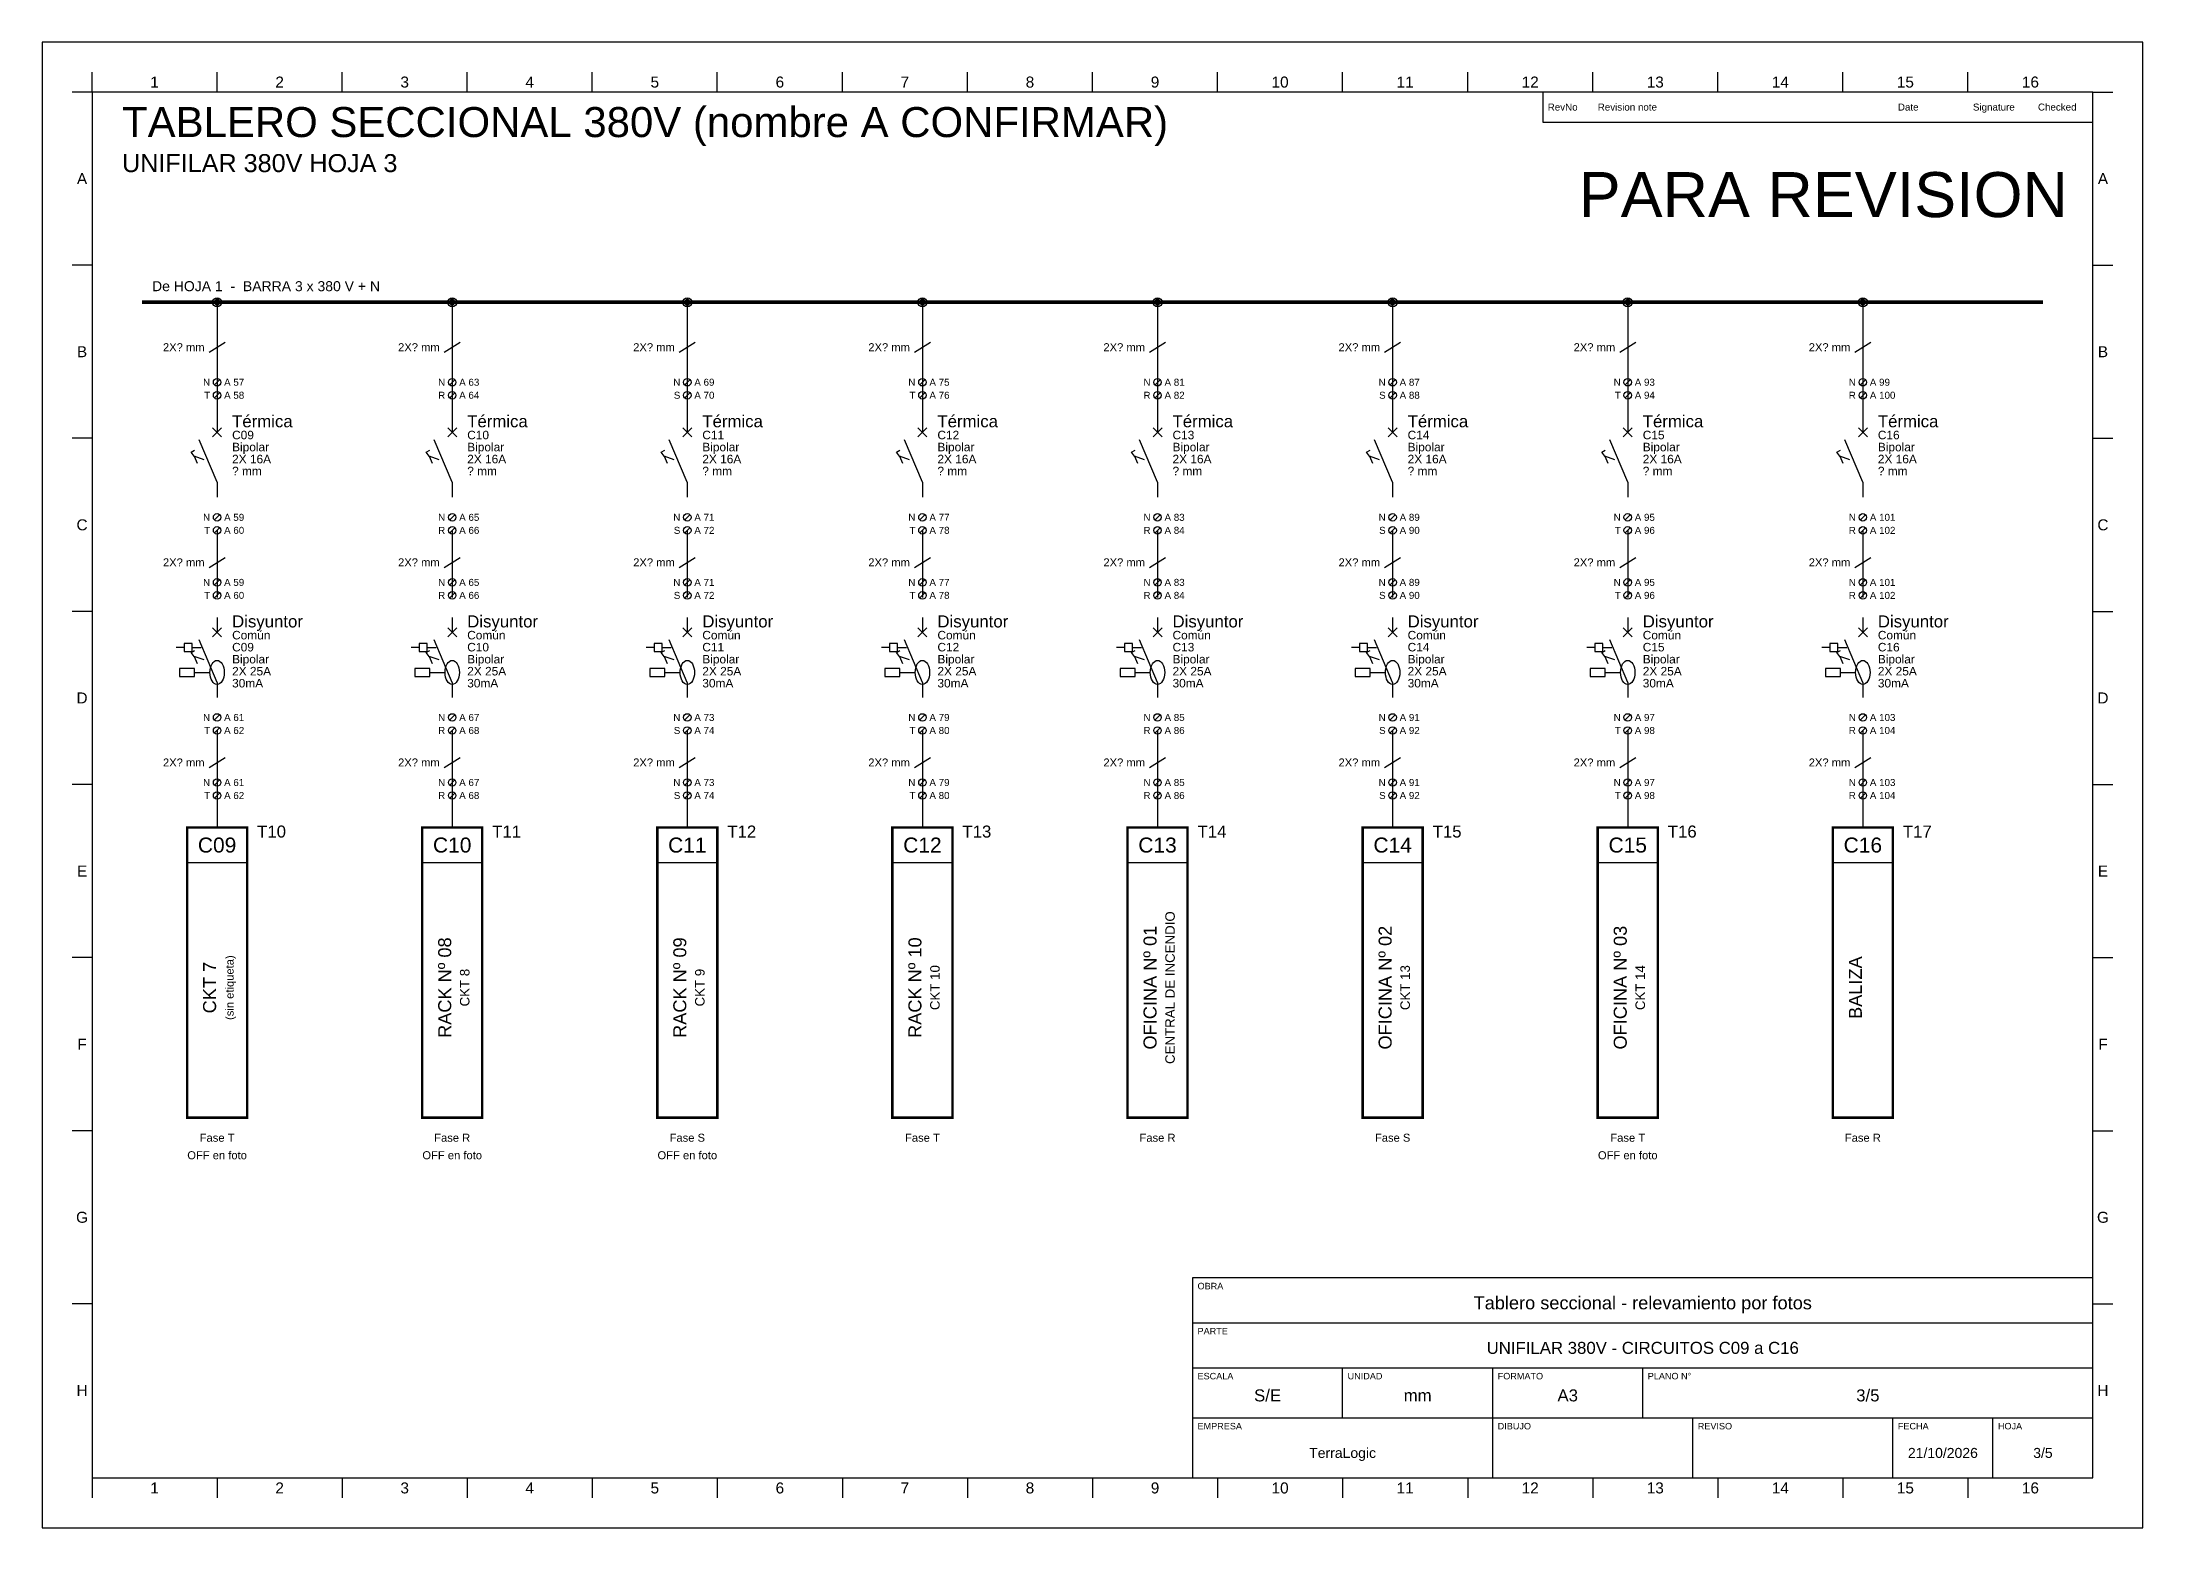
# Model space of a CAD drawing. Header units: millimetres. Extents: x 0 to 2220, y 0 to 297.
# Drawn here: x 900 to 1320, y 0 to 297 of the extents above; entities that cross this region are included whole.
import ezdxf
from ezdxf.enums import TextEntityAlignment as Align

# ---------------------------------------------------------------- set-up
doc = ezdxf.new("R2010")
doc.units = ezdxf.units.MM
for name, color, linetype in [('A_CONFIRMAR', 30, 'Continuous'), ('BORNES', 7, 'Continuous'), ('CABLES', 7, 'Continuous'), ('DESTINOS', 7, 'Continuous'), ('MARCO', 7, 'Continuous'), ('NUM_CONDUCTOR', 7, 'Continuous'), ('PE', 3, 'Continuous'), ('POTENCIA', 7, 'Continuous'), ('ROTULO', 7, 'Continuous'), ('SIMBOLOS', 7, 'Continuous'), ('TEXTO', 7, 'Continuous')]:
    doc.layers.add(name, color=color, linetype=linetype)
doc.styles.add('ARIAL', font='arial.ttf')

msp = doc.modelspace()

# ---------------------------------------------------------------- hatches: boundary and pattern name
for points in [[(934.1, 245), (935, 245.9), (935.9, 245), (935, 244.1)], [(981.1, 245), (982, 245.9), (982.9, 245), (982, 244.1)], [(1028.1, 245), (1029, 245.9), (1029.9, 245), (1029, 244.1)], [(1075.1, 245), (1076, 245.9), (1076.9, 245), (1076, 244.1)], [(1122.1, 245), (1123, 245.9), (1123.9, 245), (1123, 244.1)], [(1169.1, 245), (1170, 245.9), (1170.9, 245), (1170, 244.1)], [(1216.1, 245), (1217, 245.9), (1217.9, 245), (1217, 244.1)], [(1263.1, 245), (1264, 245.9), (1264.9, 245), (1264, 244.1)]]:
    msp.add_hatch(color=7).paths.add_polyline_path(points)

# ---------------------------------------------------------------- linework, layer by layer
at = {"layer": 'BORNES'}
for p, q in [((934.5, 228.5), (935.5, 229.5)), ((934.5, 225.9), (935.5, 226.9)), ((981.5, 228.5), (982.5, 229.5)), ((981.5, 225.9), (982.5, 226.9)), ((1028.5, 228.5), (1029.5, 229.5)), ((1028.5, 225.9), (1029.5, 226.9)), ((1075.5, 228.5), (1076.5, 229.5)), ((1075.5, 225.9), (1076.5, 226.9)), ((1122.5, 228.5), (1123.5, 229.5)), ((1122.5, 225.9), (1123.5, 226.9)), ((1169.5, 228.5), (1170.5, 229.5)), ((1169.5, 225.9), (1170.5, 226.9)), ((1216.5, 228.5), (1217.5, 229.5)), ((1216.5, 225.9), (1217.5, 226.9)), ((1263.5, 228.5), (1264.5, 229.5)), ((1263.5, 225.9), (1264.5, 226.9)), ((934.5, 201.5), (935.5, 202.5)), ((981.5, 201.5), (982.5, 202.5)), ((1028.5, 201.5), (1029.5, 202.5)), ((1075.5, 201.5), (1076.5, 202.5)), ((1122.5, 201.5), (1123.5, 202.5)), ((1169.5, 201.5), (1170.5, 202.5)), ((1216.5, 201.5), (1217.5, 202.5)), ((1263.5, 201.5), (1264.5, 202.5)), ((934.5, 198.9), (935.5, 199.9)), ((981.5, 198.9), (982.5, 199.9)), ((1028.5, 198.9), (1029.5, 199.9)), ((1075.5, 198.9), (1076.5, 199.9)), ((1122.5, 198.9), (1123.5, 199.9)), ((1169.5, 198.9), (1170.5, 199.9)), ((1216.5, 198.9), (1217.5, 199.9)), ((1263.5, 198.9), (1264.5, 199.9)), ((934.5, 188.5), (935.5, 189.5)), ((981.5, 188.5), (982.5, 189.5)), ((1028.5, 188.5), (1029.5, 189.5)), ((1075.5, 188.5), (1076.5, 189.5)), ((1122.5, 188.5), (1123.5, 189.5)), ((1169.5, 188.5), (1170.5, 189.5)), ((1216.5, 188.5), (1217.5, 189.5)), ((1263.5, 188.5), (1264.5, 189.5)), ((934.5, 185.9), (935.5, 186.9)), ((981.5, 185.9), (982.5, 186.9)), ((1028.5, 185.9), (1029.5, 186.9)), ((1075.5, 185.9), (1076.5, 186.9)), ((1122.5, 185.9), (1123.5, 186.9)), ((1169.5, 185.9), (1170.5, 186.9)), ((1216.5, 185.9), (1217.5, 186.9)), ((1263.5, 185.9), (1264.5, 186.9)), ((934.5, 161.5), (935.5, 162.5)), ((934.5, 158.9), (935.5, 159.9)), ((981.5, 161.5), (982.5, 162.5)), ((981.5, 158.9), (982.5, 159.9)), ((1028.5, 161.5), (1029.5, 162.5)), ((1028.5, 158.9), (1029.5, 159.9)), ((1075.5, 161.5), (1076.5, 162.5)), ((1075.5, 158.9), (1076.5, 159.9)), ((1122.5, 161.5), (1123.5, 162.5)), ((1122.5, 158.9), (1123.5, 159.9)), ((1169.5, 161.5), (1170.5, 162.5)), ((1169.5, 158.9), (1170.5, 159.9)), ((1216.5, 161.5), (1217.5, 162.5)), ((1216.5, 158.9), (1217.5, 159.9)), ((1263.5, 161.5), (1264.5, 162.5)), ((1263.5, 158.9), (1264.5, 159.9)), ((934.5, 148.5), (935.5, 149.5)), ((981.5, 148.5), (982.5, 149.5)), ((1028.5, 148.5), (1029.5, 149.5)), ((1075.5, 148.5), (1076.5, 149.5)), ((1122.5, 148.5), (1123.5, 149.5)), ((1169.5, 148.5), (1170.5, 149.5)), ((1216.5, 148.5), (1217.5, 149.5)), ((1263.5, 148.5), (1264.5, 149.5)), ((934.5, 145.9), (935.5, 146.9)), ((981.5, 145.9), (982.5, 146.9)), ((1028.5, 145.9), (1029.5, 146.9)), ((1075.5, 145.9), (1076.5, 146.9)), ((1122.5, 145.9), (1123.5, 146.9)), ((1169.5, 145.9), (1170.5, 146.9)), ((1216.5, 145.9), (1217.5, 146.9)), ((1263.5, 145.9), (1264.5, 146.9))]:
    msp.add_line(p, q, dxfattribs=at)
for centre in [(935, 229), (935, 226.4), (982, 229), (982, 226.4), (1029, 229), (1029, 226.4), (1076, 229), (1076, 226.4), (1123, 229), (1123, 226.4), (1170, 229), (1170, 226.4), (1217, 229), (1217, 226.4), (1264, 229), (1264, 226.4), (935, 202), (982, 202), (1029, 202), (1076, 202), (1123, 202), (1170, 202), (1217, 202), (1264, 202), (935, 199.4), (982, 199.4), (1029, 199.4), (1076, 199.4), (1123, 199.4), (1170, 199.4), (1217, 199.4), (1264, 199.4), (935, 189), (982, 189), (1029, 189), (1076, 189), (1123, 189), (1170, 189), (1217, 189), (1264, 189), (935, 186.4), (982, 186.4), (1029, 186.4), (1076, 186.4), (1123, 186.4), (1170, 186.4), (1217, 186.4), (1264, 186.4), (935, 162), (935, 159.4), (982, 162), (982, 159.4), (1029, 162), (1029, 159.4), (1076, 162), (1076, 159.4), (1123, 162), (1123, 159.4), (1170, 162), (1170, 159.4), (1217, 162), (1217, 159.4), (1264, 162), (1264, 159.4), (935, 149), (935, 146.4), (982, 149), (982, 146.4), (1029, 149), (1029, 146.4), (1076, 149), (1076, 146.4), (1123, 149), (1123, 146.4), (1170, 149), (1170, 146.4), (1217, 149), (1217, 146.4), (1264, 149), (1264, 146.4)]:
    msp.add_circle(centre, 0.75, dxfattribs=at)
at = {"layer": 'CABLES'}
for p, q in [((933.4, 235), (936.6, 237)), ((980.4, 235), (983.6, 237)), ((1027.4, 235), (1030.6, 237)), ((1074.4, 235), (1077.6, 237)), ((1121.4, 235), (1124.6, 237)), ((1168.4, 235), (1171.6, 237)), ((1215.4, 235), (1218.6, 237)), ((1262.4, 235), (1265.6, 237)), ((933.4, 192), (936.6, 194)), ((980.4, 192), (983.6, 194)), ((1027.4, 192), (1030.6, 194)), ((1074.4, 192), (1077.6, 194)), ((1121.4, 192), (1124.6, 194)), ((1168.4, 192), (1171.6, 194)), ((1215.4, 192), (1218.6, 194)), ((1262.4, 192), (1265.6, 194)), ((933.4, 152), (936.6, 154)), ((980.4, 152), (983.6, 154)), ((1027.4, 152), (1030.6, 154)), ((1074.4, 152), (1077.6, 154)), ((1121.4, 152), (1124.6, 154)), ((1168.4, 152), (1171.6, 154)), ((1215.4, 152), (1218.6, 154)), ((1262.4, 152), (1265.6, 154))]:
    msp.add_line(p, q, dxfattribs=at)
at = {"layer": 'DESTINOS'}
for p, q in [((929, 133), (941, 133)), ((976, 133), (988, 133)), ((1023, 133), (1035, 133)), ((1070, 133), (1082, 133)), ((1117, 133), (1129, 133)), ((1164, 133), (1176, 133)), ((1211, 133), (1223, 133)), ((1258, 133), (1270, 133))]:
    msp.add_line(p, q, dxfattribs=at)
at = {"layer": 'DESTINOS', "const_width": 0.5}
for points in [[(929, 82), (941, 82), (941, 140), (929, 140)], [(976, 82), (988, 82), (988, 140), (976, 140)], [(1023, 82), (1035, 82), (1035, 140), (1023, 140)], [(1070, 82), (1082, 82), (1082, 140), (1070, 140)], [(1117, 82), (1129, 82), (1129, 140), (1117, 140)], [(1164, 82), (1176, 82), (1176, 140), (1164, 140)], [(1211, 82), (1223, 82), (1223, 140), (1211, 140)], [(1258, 82), (1270, 82), (1270, 140), (1258, 140)]]:
    msp.add_lwpolyline(points, close=True, dxfattribs=at)
at = {"layer": 'MARCO'}
for p, q in [((910, 287), (910, 291)), ((935, 287), (935, 291)), ((960, 287), (960, 291)), ((985, 287), (985, 291)), ((1010, 287), (1010, 291)), ((1035, 287), (1035, 291)), ((1060, 287), (1060, 291)), ((1085, 287), (1085, 291)), ((1110, 287), (1110, 291)), ((1135, 287), (1135, 291)), ((1160, 287), (1160, 291)), ((1185, 287), (1185, 291)), ((1210, 287), (1210, 291)), ((1235, 287), (1235, 291)), ((1260, 287), (1260, 291)), ((1285, 287), (1285, 291)), ((910, 287), (906, 287)), ((1310, 287), (1314, 287)), ((910, 252.4), (906, 252.4)), ((1310, 252.4), (1314, 252.4)), ((910, 217.8), (906, 217.8)), ((1310, 217.8), (1314, 217.8)), ((910, 183.2), (906, 183.2)), ((1310, 183.2), (1314, 183.2)), ((910, 148.6), (906, 148.6)), ((1310, 148.6), (1314, 148.6)), ((910, 114), (906, 114)), ((1310, 114), (1314, 114)), ((910, 79.4), (906, 79.4)), ((1310, 79.4), (1314, 79.4)), ((910, 44.8), (906, 44.8)), ((1310, 44.8), (1314, 44.8)), ((910, 10), (910, 6)), ((935, 10), (935, 6)), ((960, 10), (960, 6)), ((985, 10), (985, 6)), ((1010, 10), (1010, 6)), ((1035, 10), (1035, 6)), ((1060, 10), (1060, 6)), ((1085, 10), (1085, 6)), ((1110, 10), (1110, 6)), ((1135, 10), (1135, 6)), ((1160, 10), (1160, 6)), ((1185, 10), (1185, 6)), ((1210, 10), (1210, 6)), ((1235, 10), (1235, 6)), ((1260, 10), (1260, 6)), ((1285, 10), (1285, 6))]:
    msp.add_line(p, q, dxfattribs=at)
for points in [[(900, 0), (1320, 0), (1320, 297), (900, 297)], [(910, 10), (1310, 10), (1310, 287), (910, 287)]]:
    msp.add_lwpolyline(points, close=True, dxfattribs=at)
at = {"layer": 'POTENCIA'}
for p, q in [((935, 245), (935, 222)), ((982, 245), (982, 222)), ((1029, 245), (1029, 222)), ((1076, 245), (1076, 222)), ((1123, 245), (1123, 222)), ((1170, 245), (1170, 222)), ((1217, 245), (1217, 222)), ((1264, 245), (1264, 222)), ((935, 222), (935, 219)), ((982, 222), (982, 219)), ((1029, 222), (1029, 219)), ((1076, 222), (1076, 219)), ((1123, 222), (1123, 219)), ((1170, 222), (1170, 219)), ((1217, 222), (1217, 219)), ((1264, 222), (1264, 219)), ((935, 209), (935, 206)), ((982, 209), (982, 206)), ((1029, 209), (1029, 206)), ((1076, 209), (1076, 206)), ((1123, 209), (1123, 206)), ((1170, 209), (1170, 206)), ((1217, 209), (1217, 206)), ((1264, 209), (1264, 206)), ((935, 199.4), (935, 186)), ((982, 199.4), (982, 186)), ((1029, 199.4), (1029, 186)), ((1076, 199.4), (1076, 186)), ((1123, 199.4), (1123, 186)), ((1170, 199.4), (1170, 186)), ((1217, 199.4), (1217, 186)), ((1264, 199.4), (1264, 186)), ((935, 182), (935, 179)), ((982, 182), (982, 179)), ((1029, 182), (1029, 179)), ((1076, 182), (1076, 179)), ((1123, 182), (1123, 179)), ((1170, 182), (1170, 179)), ((1217, 182), (1217, 179)), ((1264, 182), (1264, 179)), ((935, 169), (935, 166)), ((982, 169), (982, 166)), ((1029, 169), (1029, 166)), ((1076, 169), (1076, 166)), ((1123, 169), (1123, 166)), ((1170, 169), (1170, 166)), ((1217, 169), (1217, 166)), ((1264, 169), (1264, 166)), ((935, 159.4), (935, 146)), ((982, 159.4), (982, 146)), ((1029, 159.4), (1029, 146)), ((1076, 159.4), (1076, 146)), ((1123, 159.4), (1123, 146)), ((1170, 159.4), (1170, 146)), ((1217, 159.4), (1217, 146)), ((1264, 159.4), (1264, 146)), ((935, 146.4), (935, 140)), ((982, 146.4), (982, 140)), ((1029, 146.4), (1029, 140)), ((1076, 146.4), (1076, 140)), ((1123, 146.4), (1123, 140)), ((1170, 146.4), (1170, 140)), ((1217, 146.4), (1217, 140)), ((1264, 146.4), (1264, 140))]:
    msp.add_line(p, q, dxfattribs=at)
at = {"layer": 'POTENCIA', "const_width": 0.7}
msp.add_lwpolyline([(920, 245), (1300, 245)], dxfattribs=at)
at = {"layer": 'POTENCIA'}
for centre in [(935, 245), (982, 245), (1029, 245), (1076, 245), (1123, 245), (1170, 245), (1217, 245), (1264, 245)]:
    msp.add_circle(centre, 0.9, dxfattribs=at)
at = {"layer": 'ROTULO'}
for p, q in [((1130, 41), (1310, 41)), ((1130, 32), (1310, 32)), ((1160, 22), (1160, 32)), ((1190, 22), (1190, 32)), ((1220, 22), (1220, 32)), ((1130, 22), (1310, 22)), ((1190, 10), (1190, 22)), ((1230, 10), (1230, 22)), ((1270, 10), (1270, 22)), ((1290, 10), (1290, 22))]:
    msp.add_line(p, q, dxfattribs=at)
for points in [[(1200, 281), (1310, 281), (1310, 287), (1200, 287)], [(1130, 10), (1310, 10), (1310, 50), (1130, 50)]]:
    msp.add_lwpolyline(points, close=True, dxfattribs=at)
at = {"layer": 'SIMBOLOS'}
for p, q in [((934.1, 219.9), (935.9, 218.1)), ((934.1, 218.1), (935.9, 219.9)), ((981.1, 219.9), (982.9, 218.1)), ((981.1, 218.1), (982.9, 219.9)), ((1028.1, 219.9), (1029.9, 218.1)), ((1028.1, 218.1), (1029.9, 219.9)), ((1075.1, 219.9), (1076.9, 218.1)), ((1075.1, 218.1), (1076.9, 219.9)), ((1122.1, 219.9), (1123.9, 218.1)), ((1122.1, 218.1), (1123.9, 219.9)), ((1169.1, 219.9), (1170.9, 218.1)), ((1169.1, 218.1), (1170.9, 219.9)), ((1216.1, 219.9), (1217.9, 218.1)), ((1216.1, 218.1), (1217.9, 219.9)), ((1263.1, 219.9), (1264.9, 218.1)), ((1263.1, 218.1), (1264.9, 219.9)), ((935, 209), (931.4, 217.5)), ((982, 209), (978.4, 217.5)), ((1029, 209), (1025.4, 217.5)), ((1076, 209), (1072.4, 217.5)), ((1123, 209), (1119.4, 217.5)), ((1170, 209), (1166.4, 217.5)), ((1217, 209), (1213.4, 217.5)), ((1264, 209), (1260.4, 217.5)), ((932.4, 213.5), (930.4, 214.2)), ((930.4, 214.2), (931, 212.8)), ((979.4, 213.5), (977.4, 214.2)), ((977.4, 214.2), (978, 212.8)), ((1026.4, 213.5), (1024.4, 214.2)), ((1024.4, 214.2), (1025, 212.8)), ((1073.4, 213.5), (1071.4, 214.2)), ((1071.4, 214.2), (1072, 212.8)), ((1120.4, 213.5), (1118.4, 214.2)), ((1118.4, 214.2), (1119, 212.8)), ((1167.4, 213.5), (1165.4, 214.2)), ((1165.4, 214.2), (1166, 212.8)), ((1214.4, 213.5), (1212.4, 214.2)), ((1212.4, 214.2), (1213, 212.8)), ((1261.4, 213.5), (1259.4, 214.2)), ((1259.4, 214.2), (1260, 212.8)), ((935, 169), (931.4, 177.5)), ((934.1, 179.9), (935.9, 178.1)), ((934.1, 178.1), (935.9, 179.9)), ((982, 169), (978.4, 177.5)), ((981.1, 179.9), (982.9, 178.1)), ((981.1, 178.1), (982.9, 179.9)), ((1029, 169), (1025.4, 177.5)), ((1028.1, 179.9), (1029.9, 178.1)), ((1028.1, 178.1), (1029.9, 179.9)), ((1076, 169), (1072.4, 177.5)), ((1075.1, 179.9), (1076.9, 178.1)), ((1075.1, 178.1), (1076.9, 179.9)), ((1123, 169), (1119.4, 177.5)), ((1122.1, 179.9), (1123.9, 178.1)), ((1122.1, 178.1), (1123.9, 179.9)), ((1170, 169), (1166.4, 177.5)), ((1169.1, 179.9), (1170.9, 178.1)), ((1169.1, 178.1), (1170.9, 179.9)), ((1217, 169), (1213.4, 177.5)), ((1216.1, 179.9), (1217.9, 178.1)), ((1216.1, 178.1), (1217.9, 179.9)), ((1264, 169), (1260.4, 177.5)), ((1263.1, 179.9), (1264.9, 178.1)), ((1263.1, 178.1), (1264.9, 179.9)), ((928.4, 176), (926.8, 176)), ((930, 176), (931.8, 176)), ((932.4, 173.5), (930.4, 174.2)), ((930.4, 174.2), (931, 172.8)), ((975.4, 176), (973.8, 176)), ((977, 176), (978.8, 176)), ((979.4, 173.5), (977.4, 174.2)), ((977.4, 174.2), (978, 172.8)), ((1022.4, 176), (1020.8, 176)), ((1024, 176), (1025.8, 176)), ((1026.4, 173.5), (1024.4, 174.2)), ((1024.4, 174.2), (1025, 172.8)), ((1069.4, 176), (1067.8, 176)), ((1071, 176), (1072.8, 176)), ((1073.4, 173.5), (1071.4, 174.2)), ((1071.4, 174.2), (1072, 172.8)), ((1116.4, 176), (1114.8, 176)), ((1118, 176), (1119.8, 176)), ((1120.4, 173.5), (1118.4, 174.2)), ((1118.4, 174.2), (1119, 172.8)), ((1163.4, 176), (1161.8, 176)), ((1165, 176), (1166.8, 176)), ((1167.4, 173.5), (1165.4, 174.2)), ((1165.4, 174.2), (1166, 172.8)), ((1210.4, 176), (1208.8, 176)), ((1212, 176), (1213.8, 176)), ((1214.4, 173.5), (1212.4, 174.2)), ((1212.4, 174.2), (1213, 172.8)), ((1257.4, 176), (1255.8, 176)), ((1259, 176), (1260.8, 176)), ((1261.4, 173.5), (1259.4, 174.2)), ((1259.4, 174.2), (1260, 172.8)), ((930.5, 171), (933.6, 171)), ((977.5, 171), (980.6, 171)), ((1024.5, 171), (1027.6, 171)), ((1071.5, 171), (1074.6, 171)), ((1118.5, 171), (1121.6, 171)), ((1165.5, 171), (1168.6, 171)), ((1212.5, 171), (1215.6, 171)), ((1259.5, 171), (1262.6, 171))]:
    msp.add_line(p, q, dxfattribs=at)
for points in [[(930.4, 214.2), (929.8, 215), (930.5, 215.4)], [(977.4, 214.2), (976.8, 215), (977.5, 215.4)], [(1024.4, 214.2), (1023.8, 215), (1024.5, 215.4)], [(1071.4, 214.2), (1070.8, 215), (1071.5, 215.4)], [(1118.4, 214.2), (1117.8, 215), (1118.5, 215.4)], [(1165.4, 214.2), (1164.8, 215), (1165.5, 215.4)], [(1212.4, 214.2), (1211.8, 215), (1212.5, 215.4)], [(1259.4, 214.2), (1258.8, 215), (1259.5, 215.4)], [(930.4, 174.2), (929.8, 175), (930.5, 175.4)], [(977.4, 174.2), (976.8, 175), (977.5, 175.4)], [(1024.4, 174.2), (1023.8, 175), (1024.5, 175.4)], [(1071.4, 174.2), (1070.8, 175), (1071.5, 175.4)], [(1118.4, 174.2), (1117.8, 175), (1118.5, 175.4)], [(1165.4, 174.2), (1164.8, 175), (1165.5, 175.4)], [(1212.4, 174.2), (1211.8, 175), (1212.5, 175.4)], [(1259.4, 174.2), (1258.8, 175), (1259.5, 175.4)]]:
    msp.add_lwpolyline(points, dxfattribs=at)
for points in [[(928.4, 175.2), (930, 175.2), (930, 176.8), (928.4, 176.8)], [(975.4, 175.2), (977, 175.2), (977, 176.8), (975.4, 176.8)], [(1022.4, 175.2), (1024, 175.2), (1024, 176.8), (1022.4, 176.8)], [(1069.4, 175.2), (1071, 175.2), (1071, 176.8), (1069.4, 176.8)], [(1116.4, 175.2), (1118, 175.2), (1118, 176.8), (1116.4, 176.8)], [(1163.4, 175.2), (1165, 175.2), (1165, 176.8), (1163.4, 176.8)], [(1210.4, 175.2), (1212, 175.2), (1212, 176.8), (1210.4, 176.8)], [(1257.4, 175.2), (1259, 175.2), (1259, 176.8), (1257.4, 176.8)], [(927.5, 170.2), (930.5, 170.2), (930.5, 171.8), (927.5, 171.8)], [(974.5, 170.2), (977.5, 170.2), (977.5, 171.8), (974.5, 171.8)], [(1021.5, 170.2), (1024.5, 170.2), (1024.5, 171.8), (1021.5, 171.8)], [(1068.5, 170.2), (1071.5, 170.2), (1071.5, 171.8), (1068.5, 171.8)], [(1115.5, 170.2), (1118.5, 170.2), (1118.5, 171.8), (1115.5, 171.8)], [(1162.5, 170.2), (1165.5, 170.2), (1165.5, 171.8), (1162.5, 171.8)], [(1209.5, 170.2), (1212.5, 170.2), (1212.5, 171.8), (1209.5, 171.8)], [(1256.5, 170.2), (1259.5, 170.2), (1259.5, 171.8), (1256.5, 171.8)]]:
    msp.add_lwpolyline(points, close=True, dxfattribs=at)
for centre in [(935, 171), (982, 171), (1029, 171), (1076, 171), (1123, 171), (1170, 171), (1217, 171), (1264, 171)]:
    msp.add_ellipse(centre, major_axis=(0, 2.4), ratio=0.6, dxfattribs=at)

# ---------------------------------------------------------------- texts
at = {"layer": 'A_CONFIRMAR', "style": 'ARIAL'}
for p in [(932.5, 236), (979.5, 236), (1026.5, 236), (1073.5, 236), (1120.5, 236), (1167.5, 236), (1214.5, 236), (1261.5, 236), (932.5, 193), (979.5, 193), (1026.5, 193), (1073.5, 193), (1120.5, 193), (1167.5, 193), (1214.5, 193), (1261.5, 193), (932.5, 153), (979.5, 153), (1026.5, 153), (1073.5, 153), (1120.5, 153), (1167.5, 153), (1214.5, 153), (1261.5, 153)]:
    msp.add_text('2X? mm', height=1.6, dxfattribs=at).set_placement(p, align=Align.MIDDLE_RIGHT)
for p in [(938, 210.4), (985, 210.4), (1032, 210.4), (1079, 210.4), (1126, 210.4), (1173, 210.4), (1220, 210.4), (1267, 210.4)]:
    msp.add_text('? mm', height=1.7, dxfattribs=at).set_placement(p)
for s, height, p in [('CENTRAL DE INCENDIO', 1.9, (1125.5, 108)), ('(sin etiqueta)', 1.6, (937.5, 108))]:
    msp.add_text(s, height=height, rotation=90, dxfattribs=at).set_placement(p, align=Align.MIDDLE_CENTER)
for s, p in [('Fase T', (935, 78)), ('Fase R', (982, 78)), ('Fase S', (1029, 78)), ('Fase T', (1076, 78)), ('Fase R', (1123, 78)), ('Fase S', (1170, 78)), ('Fase T', (1217, 78)), ('Fase R', (1264, 78)), ('OFF en foto', (935, 74.5)), ('OFF en foto', (982, 74.5)), ('OFF en foto', (1029, 74.5)), ('OFF en foto', (1217, 74.5))]:
    msp.add_text(s, height=1.6, dxfattribs=at).set_placement(p, align=Align.MIDDLE_CENTER)
at = {"layer": 'DESTINOS', "style": 'ARIAL'}
for s, p in [('C09', (935, 136.5)), ('C10', (982, 136.5)), ('C11', (1029, 136.5)), ('C12', (1076, 136.5)), ('C13', (1123, 136.5)), ('C14', (1170, 136.5)), ('C15', (1217, 136.5)), ('C16', (1264, 136.5))]:
    msp.add_text(s, height=3, dxfattribs=at).set_placement(p, align=Align.MIDDLE_CENTER)
for s, height, p in [('RACK Nº 08', 2.6, (980.5, 108)), ('RACK Nº 09', 2.6, (1027.5, 108)), ('RACK Nº 10', 2.6, (1074.5, 108)), ('OFICINA Nº 01', 2.6, (1121.5, 108)), ('OFICINA Nº 02', 2.6, (1168.5, 108)), ('OFICINA Nº 03', 2.6, (1215.5, 108)), ('BALIZA', 2.6, (1262.5, 108)), ('CKT 7', 2.6, (933.5, 108)), ('CKT 8', 1.9, (984.5, 108)), ('CKT 9', 1.9, (1031.5, 108)), ('CKT 10', 1.9, (1078.5, 108)), ('CKT 13', 1.9, (1172.5, 108)), ('CKT 14', 1.9, (1219.5, 108))]:
    msp.add_text(s, height=height, rotation=90, dxfattribs=at).set_placement(p, align=Align.MIDDLE_CENTER)
at = {"layer": 'MARCO', "style": 'ARIAL'}
for s, p in [('1', (922.5, 289)), ('2', (947.5, 289)), ('3', (972.5, 289)), ('4', (997.5, 289)), ('5', (1022.5, 289)), ('6', (1047.5, 289)), ('7', (1072.5, 289)), ('8', (1097.5, 289)), ('9', (1122.5, 289)), ('10', (1147.5, 289)), ('11', (1172.5, 289)), ('12', (1197.5, 289)), ('13', (1222.5, 289)), ('14', (1247.5, 289)), ('15', (1272.5, 289)), ('16', (1297.5, 289)), ('A', (908, 269.7)), ('A', (1312, 269.7)), ('B', (908, 235.1)), ('B', (1312, 235.1)), ('C', (908, 200.5)), ('C', (1312, 200.5)), ('D', (908, 165.9)), ('D', (1312, 165.9)), ('E', (908, 131.3)), ('E', (1312, 131.3)), ('F', (908, 96.7)), ('F', (1312, 96.7)), ('G', (908, 62.1)), ('G', (1312, 62.1)), ('H', (908, 27.5)), ('H', (1312, 27.5)), ('1', (922.5, 8)), ('2', (947.5, 8)), ('3', (972.5, 8)), ('4', (997.5, 8)), ('5', (1022.5, 8)), ('6', (1047.5, 8)), ('7', (1072.5, 8)), ('8', (1097.5, 8)), ('9', (1122.5, 8)), ('10', (1147.5, 8)), ('11', (1172.5, 8)), ('12', (1197.5, 8)), ('13', (1222.5, 8)), ('14', (1247.5, 8)), ('15', (1272.5, 8)), ('16', (1297.5, 8))]:
    msp.add_text(s, height=2.2, dxfattribs=at).set_placement(p, align=Align.MIDDLE_CENTER)
at = {"layer": 'NUM_CONDUCTOR', "style": 'ARIAL'}
for s, p in [('N', (933.6, 229)), ('T', (933.6, 226.4)), ('N', (980.6, 229)), ('R', (980.6, 226.4)), ('N', (1027.6, 229)), ('S', (1027.6, 226.4)), ('N', (1074.6, 229)), ('T', (1074.6, 226.4)), ('N', (1121.6, 229)), ('R', (1121.6, 226.4)), ('N', (1168.6, 229)), ('S', (1168.6, 226.4)), ('N', (1215.6, 229)), ('T', (1215.6, 226.4)), ('N', (1262.6, 229)), ('R', (1262.6, 226.4)), ('N', (933.6, 202)), ('N', (980.6, 202)), ('N', (1027.6, 202)), ('N', (1074.6, 202)), ('N', (1121.6, 202)), ('N', (1168.6, 202)), ('N', (1215.6, 202)), ('N', (1262.6, 202)), ('T', (933.6, 199.4)), ('R', (980.6, 199.4)), ('S', (1027.6, 199.4)), ('T', (1074.6, 199.4)), ('R', (1121.6, 199.4)), ('S', (1168.6, 199.4)), ('T', (1215.6, 199.4)), ('R', (1262.6, 199.4)), ('N', (933.6, 189)), ('N', (980.6, 189)), ('N', (1027.6, 189)), ('N', (1074.6, 189)), ('N', (1121.6, 189)), ('N', (1168.6, 189)), ('N', (1215.6, 189)), ('N', (1262.6, 189)), ('T', (933.6, 186.4)), ('R', (980.6, 186.4)), ('S', (1027.6, 186.4)), ('T', (1074.6, 186.4)), ('R', (1121.6, 186.4)), ('S', (1168.6, 186.4)), ('T', (1215.6, 186.4)), ('R', (1262.6, 186.4)), ('N', (933.6, 162)), ('T', (933.6, 159.4)), ('N', (980.6, 162)), ('R', (980.6, 159.4)), ('N', (1027.6, 162)), ('S', (1027.6, 159.4)), ('N', (1074.6, 162)), ('T', (1074.6, 159.4)), ('N', (1121.6, 162)), ('R', (1121.6, 159.4)), ('N', (1168.6, 162)), ('S', (1168.6, 159.4)), ('N', (1215.6, 162)), ('T', (1215.6, 159.4)), ('N', (1262.6, 162)), ('R', (1262.6, 159.4)), ('N', (933.6, 149)), ('T', (933.6, 146.4)), ('N', (980.6, 149)), ('R', (980.6, 146.4)), ('N', (1027.6, 149)), ('S', (1027.6, 146.4)), ('N', (1074.6, 149)), ('T', (1074.6, 146.4)), ('N', (1121.6, 149)), ('R', (1121.6, 146.4)), ('N', (1168.6, 149)), ('S', (1168.6, 146.4)), ('N', (1215.6, 149)), ('T', (1215.6, 146.4)), ('N', (1262.6, 149)), ('R', (1262.6, 146.4))]:
    msp.add_text(s, height=1.4, dxfattribs=at).set_placement(p, align=Align.MIDDLE_RIGHT)
for s, p in [('A 57', (936.4, 229)), ('A 58', (936.4, 226.4)), ('A 63', (983.4, 229)), ('A 64', (983.4, 226.4)), ('A 69', (1030.4, 229)), ('A 70', (1030.4, 226.4)), ('A 75', (1077.4, 229)), ('A 76', (1077.4, 226.4)), ('A 81', (1124.4, 229)), ('A 82', (1124.4, 226.4)), ('A 87', (1171.4, 229)), ('A 88', (1171.4, 226.4)), ('A 93', (1218.4, 229)), ('A 94', (1218.4, 226.4)), ('A 99', (1265.4, 229)), ('A 100', (1265.4, 226.4)), ('A 59', (936.4, 202)), ('A 65', (983.4, 202)), ('A 71', (1030.4, 202)), ('A 77', (1077.4, 202)), ('A 83', (1124.4, 202)), ('A 89', (1171.4, 202)), ('A 95', (1218.4, 202)), ('A 101', (1265.4, 202)), ('A 60', (936.4, 199.4)), ('A 66', (983.4, 199.4)), ('A 72', (1030.4, 199.4)), ('A 78', (1077.4, 199.4)), ('A 84', (1124.4, 199.4)), ('A 90', (1171.4, 199.4)), ('A 96', (1218.4, 199.4)), ('A 102', (1265.4, 199.4)), ('A 59', (936.4, 189)), ('A 65', (983.4, 189)), ('A 71', (1030.4, 189)), ('A 77', (1077.4, 189)), ('A 83', (1124.4, 189)), ('A 89', (1171.4, 189)), ('A 95', (1218.4, 189)), ('A 101', (1265.4, 189)), ('A 60', (936.4, 186.4)), ('A 66', (983.4, 186.4)), ('A 72', (1030.4, 186.4)), ('A 78', (1077.4, 186.4)), ('A 84', (1124.4, 186.4)), ('A 90', (1171.4, 186.4)), ('A 96', (1218.4, 186.4)), ('A 102', (1265.4, 186.4)), ('A 61', (936.4, 162)), ('A 62', (936.4, 159.4)), ('A 67', (983.4, 162)), ('A 68', (983.4, 159.4)), ('A 73', (1030.4, 162)), ('A 74', (1030.4, 159.4)), ('A 79', (1077.4, 162)), ('A 80', (1077.4, 159.4)), ('A 85', (1124.4, 162)), ('A 86', (1124.4, 159.4)), ('A 91', (1171.4, 162)), ('A 92', (1171.4, 159.4)), ('A 97', (1218.4, 162)), ('A 98', (1218.4, 159.4)), ('A 103', (1265.4, 162)), ('A 104', (1265.4, 159.4)), ('A 61', (936.4, 149)), ('A 62', (936.4, 146.4)), ('A 67', (983.4, 149)), ('A 68', (983.4, 146.4)), ('A 73', (1030.4, 149)), ('A 74', (1030.4, 146.4)), ('A 79', (1077.4, 149)), ('A 80', (1077.4, 146.4)), ('A 85', (1124.4, 149)), ('A 86', (1124.4, 146.4)), ('A 91', (1171.4, 149)), ('A 92', (1171.4, 146.4)), ('A 97', (1218.4, 149)), ('A 98', (1218.4, 146.4)), ('A 103', (1265.4, 149)), ('A 104', (1265.4, 146.4))]:
    msp.add_text(s, height=1.4, dxfattribs=at).set_placement(p, align=Align.MIDDLE_LEFT)
at = {"layer": 'PE', "style": 'ARIAL'}
for s, p in [('T10', (943, 138)), ('T11', (990, 138)), ('T12', (1037, 138)), ('T13', (1084, 138)), ('T14', (1131, 138)), ('T15', (1178, 138)), ('T16', (1225, 138)), ('T17', (1272, 138))]:
    msp.add_text(s, height=2.4, dxfattribs=at).set_placement(p)
at = {"layer": 'ROTULO', "style": 'ARIAL'}
for s, p in [('RevNo', (1201, 284)), ('Revision note', (1211, 284)), ('Date', (1271, 284)), ('Signature', (1286, 284)), ('Checked', (1299, 284))]:
    msp.add_text(s, height=1.4, dxfattribs=at).set_placement(p, align=Align.MIDDLE_LEFT)
for s, p in [('OBRA', (1131, 49)), ('PARTE', (1131, 40)), ('ESCALA', (1131, 31)), ('UNIDAD', (1161, 31)), ('FORMATO', (1191, 31)), ('PLANO N°', (1221, 31)), ('EMPRESA', (1131, 21)), ('DIBUJO', (1191, 21)), ('REVISO', (1231, 21)), ('FECHA', (1271, 21)), ('HOJA', (1291, 21))]:
    msp.add_text(s, height=1.3, dxfattribs=at).set_placement(p, align=Align.TOP_LEFT)
for s, height, p in [('Tablero seccional - relevamiento por fotos', 2.6, (1220, 45)), ('UNIFILAR 380V - CIRCUITOS C09 a C16', 2.4, (1220, 36)), ('S/E', 2.4, (1145, 26.5)), ('mm', 2.4, (1175, 26.5)), ('A3', 2.4, (1205, 26.5)), ('3/5', 2.4, (1265, 26.5)), ('TerraLogic', 2, (1160, 15)), ('21/10/2026', 2, (1280, 15)), ('3/5', 2, (1300, 15))]:
    msp.add_text(s, height=height, dxfattribs=at).set_placement(p, align=Align.MIDDLE_CENTER)
at = {"layer": 'TEXTO', "style": 'ARIAL'}
for s, height, p in [('TABLERO SECCIONAL 380V (nombre A CONFIRMAR)', 6, (916, 278)), ('UNIFILAR 380V HOJA 3', 3.6, (916, 271)), ('De HOJA 1  -  BARRA 3 x 380 V + N', 2, (922, 247.2)), ('Térmica', 2.4, (938, 220)), ('C09', 1.7, (938, 217.6)), ('Térmica', 2.4, (985, 220)), ('C10', 1.7, (985, 217.6)), ('Térmica', 2.4, (1032, 220)), ('C11', 1.7, (1032, 217.6)), ('Térmica', 2.4, (1079, 220)), ('C12', 1.7, (1079, 217.6)), ('Térmica', 2.4, (1126, 220)), ('C13', 1.7, (1126, 217.6)), ('Térmica', 2.4, (1173, 220)), ('C14', 1.7, (1173, 217.6)), ('Térmica', 2.4, (1220, 220)), ('C15', 1.7, (1220, 217.6)), ('Térmica', 2.4, (1267, 220)), ('C16', 1.7, (1267, 217.6)), ('2X 16A', 1.7, (938, 212.8)), ('Bipolar', 1.7, (938, 215.2)), ('2X 16A', 1.7, (985, 212.8)), ('Bipolar', 1.7, (985, 215.2)), ('2X 16A', 1.7, (1032, 212.8)), ('Bipolar', 1.7, (1032, 215.2)), ('2X 16A', 1.7, (1079, 212.8)), ('Bipolar', 1.7, (1079, 215.2)), ('2X 16A', 1.7, (1126, 212.8)), ('Bipolar', 1.7, (1126, 215.2)), ('2X 16A', 1.7, (1173, 212.8)), ('Bipolar', 1.7, (1173, 215.2)), ('2X 16A', 1.7, (1220, 212.8)), ('Bipolar', 1.7, (1220, 215.2)), ('2X 16A', 1.7, (1267, 212.8)), ('Bipolar', 1.7, (1267, 215.2)), ('Disyuntor', 2.4, (938, 180)), ('Disyuntor', 2.4, (985, 180)), ('Disyuntor', 2.4, (1032, 180)), ('Disyuntor', 2.4, (1079, 180)), ('Disyuntor', 2.4, (1126, 180)), ('Disyuntor', 2.4, (1173, 180)), ('Disyuntor', 2.4, (1220, 180)), ('Disyuntor', 2.4, (1267, 180)), ('Común', 1.7, (938, 177.6)), ('C09', 1.7, (938, 175.2)), ('Común', 1.7, (985, 177.6)), ('C10', 1.7, (985, 175.2)), ('Común', 1.7, (1032, 177.6)), ('C11', 1.7, (1032, 175.2)), ('Común', 1.7, (1079, 177.6)), ('C12', 1.7, (1079, 175.2)), ('Común', 1.7, (1126, 177.6)), ('C13', 1.7, (1126, 175.2)), ('Común', 1.7, (1173, 177.6)), ('C14', 1.7, (1173, 175.2)), ('Común', 1.7, (1220, 177.6)), ('C15', 1.7, (1220, 175.2)), ('Común', 1.7, (1267, 177.6)), ('C16', 1.7, (1267, 175.2)), ('Bipolar', 1.7, (938, 172.8)), ('Bipolar', 1.7, (985, 172.8)), ('Bipolar', 1.7, (1032, 172.8)), ('Bipolar', 1.7, (1079, 172.8)), ('Bipolar', 1.7, (1126, 172.8)), ('Bipolar', 1.7, (1173, 172.8)), ('Bipolar', 1.7, (1220, 172.8)), ('Bipolar', 1.7, (1267, 172.8)), ('30mA', 1.7, (938, 168)), ('2X 25A', 1.7, (938, 170.4)), ('30mA', 1.7, (985, 168)), ('2X 25A', 1.7, (985, 170.4)), ('30mA', 1.7, (1032, 168)), ('2X 25A', 1.7, (1032, 170.4)), ('30mA', 1.7, (1079, 168)), ('2X 25A', 1.7, (1079, 170.4)), ('30mA', 1.7, (1126, 168)), ('2X 25A', 1.7, (1126, 170.4)), ('30mA', 1.7, (1173, 168)), ('2X 25A', 1.7, (1173, 170.4)), ('30mA', 1.7, (1220, 168)), ('2X 25A', 1.7, (1220, 170.4)), ('30mA', 1.7, (1267, 168)), ('2X 25A', 1.7, (1267, 170.4))]:
    msp.add_text(s, height=height, dxfattribs=at).set_placement(p)
msp.add_text('PARA REVISION', height=9, dxfattribs=at).set_placement((1305, 262), align=Align.RIGHT)

doc.saveas('drawing.dxf')
